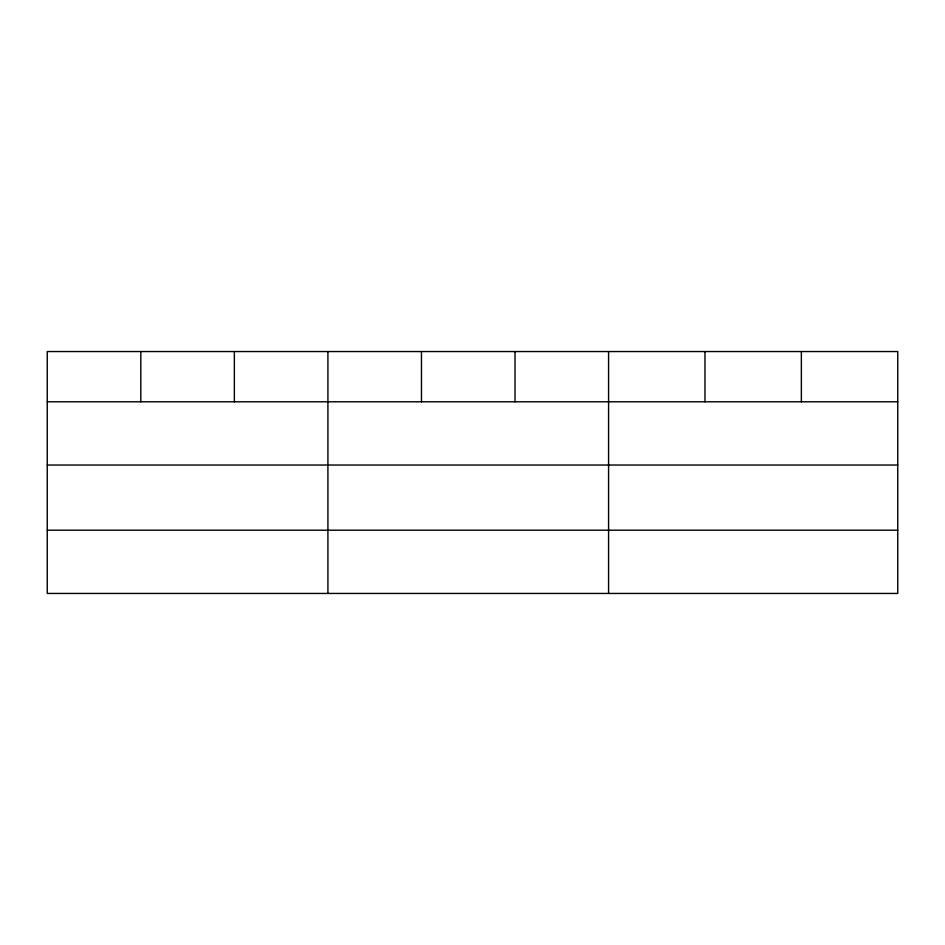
<?xml version="1.0" encoding="UTF-8"?>
<svg xmlns="http://www.w3.org/2000/svg" width="945" height="945" viewBox="0 0 945 945"><rect width="100%" height="100%" fill="white"/><g stroke="black" fill="none" stroke-linecap="round" stroke-linejoin="round"><path stroke-width="1.42" d="M897.75 465.034L897.75 351.552L47.25 351.552L47.25 593.448L897.75 593.448L897.75 465.034L47.25 465.034M47.25 401.79L897.75 401.79M47.25 530.204L897.75 530.204M801.36 351.552L801.36 401.79M704.97 351.552L704.97 401.79M608.58 351.552L608.58 593.448M515.025 351.552L515.025 401.79M421.47 351.552L421.47 401.79M327.915 351.552L327.915 593.448M234.36 351.552L234.36 401.79M140.805 351.552L140.805 401.79"/></g></svg>
